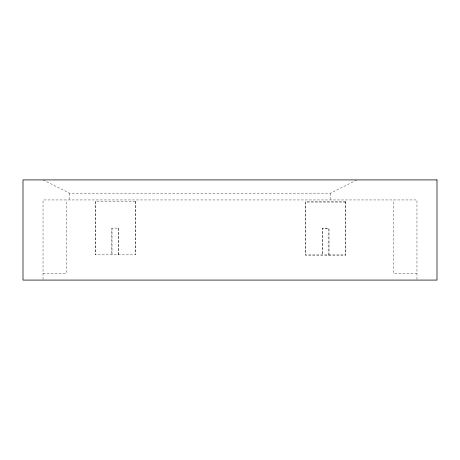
<?xml version="1.0" encoding="UTF-8"?>
<svg xmlns="http://www.w3.org/2000/svg" width="460" height="460" viewBox="0 0 460 460"><rect width="100%" height="100%" fill="white"/><g stroke="black" fill="none" stroke-linecap="round" stroke-linejoin="round"><path stroke-width="0.34" stroke-dasharray="2.3 1.72" d="M43.102 179.917L69.811 193.275L330.228 193.275L356.937 179.917M43.033 273.401L66.401 273.401L66.401 199.95M416.967 273.401L393.599 273.401L393.599 199.95M416.967 279.415L416.967 199.95L43.033 199.95L43.033 279.415M330.228 193.275L330.228 199.95M329.003 255.507L329.003 228.798L322.328 228.798L322.328 255.507M328.894 254.892L328.894 228.183L322.218 228.183L322.218 254.892M135.246 201.422L135.246 254.84M118.668 254.84L118.668 228.131L111.878 228.131L111.878 254.84M118.553 228.131L118.553 254.84M111.993 228.131L111.993 254.84M95.295 201.422L95.295 254.84M69.811 193.275L69.811 199.95M135.361 201.422L95.185 201.422L95.185 254.84L135.361 254.84L135.361 201.422M345.586 201.468L305.52 201.468L305.52 254.892L345.586 254.892L345.586 201.468M345.702 202.089L305.635 202.089L305.635 255.507L345.702 255.507L345.702 202.089"/><path stroke-width="0.69" d="M437 179.917L23 179.917L23 280.082L437 280.082L437 179.917"/></g></svg>
